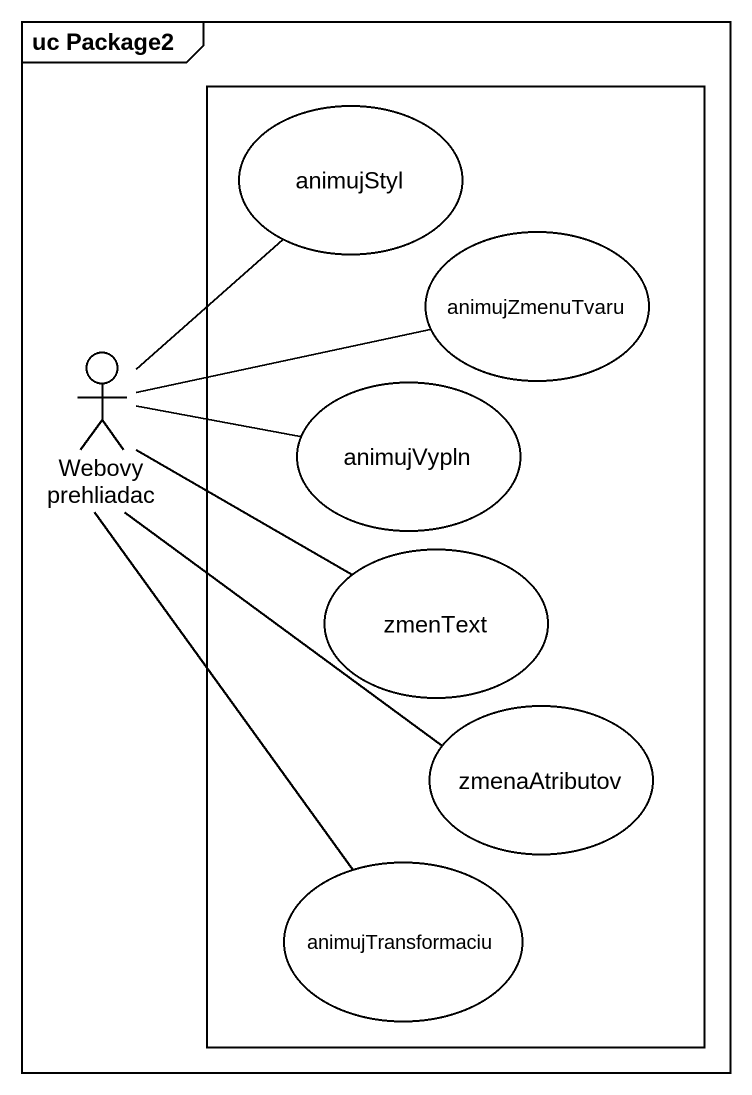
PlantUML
@startuml
mainframe uc Package2
rectangle " " as rectangle1 #FFFFFF {
  usecase animujStyl #FFFFFF
  usecase animujZmenuTvaru #FFFFFF
  usecase animujVypln #FFFFFF
  usecase zmenText #FFFFFF
  usecase zmenaAtributov #FFFFFF
  usecase animujTransformaciu #FFFFFF
}
actor "Webovy prehliadac" as Webovy_prehliadac #FFFFFF
Webovy_prehliadac -up- animujStyl
Webovy_prehliadac -right- animujZmenuTvaru
Webovy_prehliadac -right- animujVypln
Webovy_prehliadac -right- zmenText
Webovy_prehliadac -- zmenaAtributov
Webovy_prehliadac -- animujTransformaciu
@enduml
